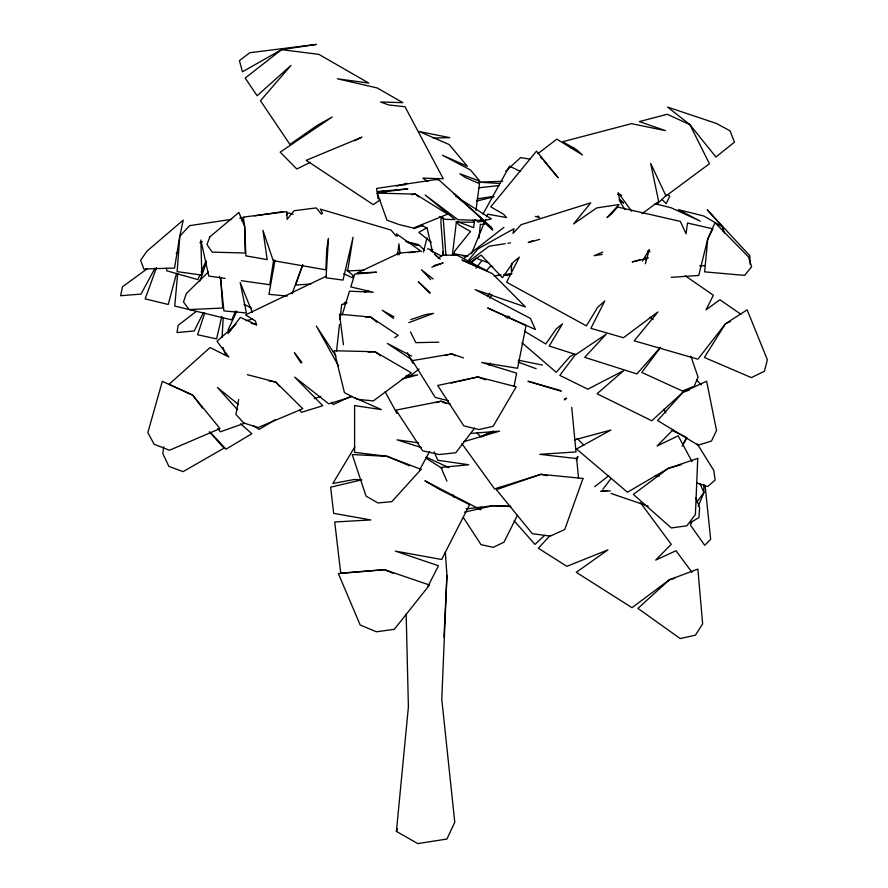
<?xml version="1.0" encoding="UTF-8"?>
<svg xmlns="http://www.w3.org/2000/svg" width="888" height="888" viewBox="0 0 888 888"><rect width="100%" height="100%" fill="white"/><g stroke="black" fill="none" stroke-linecap="round" stroke-linejoin="round"><path stroke-width="1.33" d="M442.746 255.633L442.768 251.493M445.332 551.992L446.942 575.402L441.78 699.289L454.767 822.244L446.942 839.038L417.771 843.6L396.414 831.368L408.402 706.859L406.16 614.063M511.366 271.24L511.677 263.292M397.635 254.812L398.912 243.845L400.044 253.457M443.967 637.184L446.942 575.402M441.192 217.371L440.903 222.844L443.523 255.478M222.1 337.307L223.177 317.982M480.863 509.834L481.03 507.126M177.678 273.582L174.747 306.06L231.746 319.88L235.675 311M478.976 238.106L480.353 224.42L484.337 224.231M336.552 351.16L339.494 324.431M340.037 319.469L341.68 304.429L345.732 303.818M452.381 254.978L456.343 222.233L474.592 222.167L472.738 220.246M163.692 446.775L162.804 453.513L168.864 466.389L183.083 471.639L224.031 448.129L209.279 431.768M474.725 219.636L473.659 227.639L456.576 221.345M475.957 210.29L479.487 183.605L465.534 177.622L459.862 173.759L479.82 181.119L470.496 169.985L442.479 155.267L467.421 166.311L449.184 144.544L419.192 131.524L449.805 137.651L433.355 138.084M273.737 259.574L269.774 284.726L241.314 280.697M453.846 255.344L454.534 251.315L470.54 231.502L459.163 225.041L456.121 221.734M274.98 260.406L268.964 294.328L287.19 296.059M238.683 399.511L235.897 414.452L243.756 422.988L258.086 427.561L302.775 408.724L275.813 382.051L247.375 374.703M514.008 386.424L516.627 373.149L481.651 362.448L517.593 368.276L526.018 325.63L487.701 307.97L535.375 329.504L530.436 318.415L475.213 289.632L525.529 306.993L492.352 273.604L461.96 260.029L486.546 270.574L457.364 255.333L442.712 255.089L439.46 257.365M221.856 316.295L216.583 338.894L197.591 334.743L204.739 312.998M423.432 251.97L427.028 237.862M176.557 273.304L168.232 304.484L145.166 298.89L156.488 267.632M645.365 263.736L649.339 249.384L642.39 261.183M342.124 315.04L349.495 291.197L373.215 292.196L350.804 286.946L354.778 274.081L376.501 272.216L357.176 272.96L399.5 253.047L419.425 251.337L417.404 251.681M199.9 281.03L206.504 262.071M302.841 264.757L295.604 285.059L310.667 284.027M292.052 293.839L302.475 265.246M485.692 219.325L471.45 253.746M486.724 216.761L487.756 214.208L506.582 217.56L503.552 214.219L490.731 206.826L536.541 151.115L558.13 177.744L543.989 161.05M691.996 521.367L690.453 525.13L704.728 545.332L710.666 539.338L705.105 485.459M698.212 506.36L703.907 492.596L703.829 484.337M200.066 274.614L197.88 279.642L166.844 270.818L166.489 268.132M201.165 272.094L206.083 260.772M576.334 460.328L577.977 456.632L576.123 458.286M489.166 365.445L490.22 363.092M236.763 311.3L228.038 330.136L230.691 330.669M396.414 831.368L397.535 828.97M203.408 312.609L194.228 330.947L177.012 332.567L178.144 325.319L196.148 311.499M517.504 515.184L503.973 542.18L493.184 547.363L481.007 544.61L463.403 517.593M427.761 586.724L438.45 565.756L395.315 551.093L441.647 559.496L469.619 504.65L440.026 489.665L424.908 480.797L479.653 509.201M155.023 268.187L141.003 294.106L120.635 295.726L122.511 286.78L147.43 268.576M419.547 469.963L429.603 451.515M683.283 443.933L686.835 437.495M483.028 214.03L509.512 166.189L520.59 171.484M682.106 446.076L686.768 438.084M489.943 298.135L491.974 294.727M354.834 446.831L332.822 483.516L354.079 479.509L360.484 479.786M286.391 215.029L287.801 212.831L293.162 214.241M696.614 502.364L703.907 492.596L700.166 483.993M575.613 354.345L559.829 375.391L587.812 389.188L623.642 370.662L597.047 393.75L651.77 420.757L683.072 392.141L706.615 381.207L716.538 430.469L711.488 441.025L698.201 445.199L657.608 420.557L683.072 392.141L689.432 390.032M660.517 347.486L641.758 372.416L682.361 390.998L694.238 386.28L698.057 377.089L690.864 356.166M602.885 489.277L611.188 478.321M227.939 333.699L240.359 317.371L256.676 324.875L255.389 320.968L245.554 314.885L326.285 276.212M474.669 428.06L455.799 452.725L439.316 454.545L422.688 450.815L396.015 410.101L441.07 401.21L450.283 404.173M476.024 268.22L481.807 260.661M487.445 296.237L489.899 293.073M467.332 261.793L477.844 248.962L513.952 228.727L513.02 233.378L521.134 224.697L590.753 202.841L573.57 223.92L596.647 207.936L619.058 204.551L607.037 217.593L611.688 213.842L617.537 207.026L680.319 221.389L686.069 233.788L687.501 223.032L712.909 228.838L707.725 239.005L698.723 275.458L671.25 277.334M486.402 270.896L489.921 266.655L492.651 266.256M660.35 347.363L636.885 373.926L584.704 357.342L606.293 334.088L575.901 354.534L549.217 346.054L562.537 323.787L556.254 328.949L545.765 343.978L524.564 331.257M550.172 535.453L538.339 548.24L566.844 566.333L607.969 549.85L576.257 572.305L632.001 607.692L669.508 579.686L697.879 569.086L702.63 623.853L695.448 635.153L680.197 638.572L637.939 608.402L669.508 579.686L674.68 578.299M471.206 263.114L474.969 259.141M404.728 185.115L406.604 183.172L402.997 184.937M673.326 429.492L657.087 445.998L678.199 435.819L692.052 461.66M241.636 220.79L243.423 219.036M208.314 272.017L186.269 293.639L183.483 301.998L189.133 309.579L222.71 308.036L220.624 277.478M656.765 204.484L666.433 195.049M544.655 535.342L534.965 544.411L514.096 520.779M505.683 171.306L520.59 157.587L529.992 159.141M235.964 324.298L216.994 341.325L228.838 356.998L210.068 347.53L169.053 384.315L192.685 395.127L220.024 428.604L169.442 450.26L154.101 444.222L147.841 432.567L162.326 381.352L192.685 395.127L202.431 408.069M507.337 318.17L509.401 316.394M564.546 399.966L566.611 398.19L564.291 399.001M503.885 227.384L463.936 258.452M594.705 486.657L608.713 475.746M537.806 153.746L556.843 139.127L582.484 155.012L576.712 149.794L562.737 141.725L631.512 123.654L665.523 130.669L639.371 121.589L667.199 114.275L689.909 124.642L715.917 157.01L734.476 142.136L730.047 130.836L716.383 123.443L667.576 107.071L689.909 124.642L709.434 163.747L666 195.971L650.638 163.325L658.663 201.41L642.013 213.764M419.092 369.008L408.724 376.989L406.549 375.358M468.353 261.76L489.11 246.187L505.216 243.678M380.075 199.922L373.282 204.662L306.205 160.34L361.904 137.152L354.534 140.748M468.853 263.547L481.13 255.089L502.43 277.789L513.22 262.238L519.336 257.109L506.593 282.218L586.402 325.874L597.635 307.37L604.795 300.965L590.909 328.338L623.465 337.729L657.886 311.999L634.21 340.826L697.89 359.185L725.463 323.754L747.141 309.834L767.365 359.773L764.402 371.262L751.37 377.6L704.395 357.476L725.463 323.754L730.502 321.478M394.749 337.651L398.213 335.375L370.74 317.083L339.527 314.186L343.434 344.744M574.025 354.179L569.696 356.898L556.254 372.305L521.955 342.768M690.254 522.788L698.978 517.504L699.622 507.614L695.693 497.602M275.702 419.502L259.152 429.381L253.324 425.763M426.895 227.772L418.825 232.379L431.313 242.357M346.609 301.842L344.2 303.108L346.942 302.73M364.657 292.341L368.265 290.443M310.289 162.371L296.781 168.975L280.175 152.148L332.201 117.027L317.06 125.508L289.932 144.433L260.484 100.744L290.931 65.468L257.109 95.749L245.188 78.066L281.574 49.639L316.461 44.4L249.861 52.703L239.416 60.584L242.446 71.784L281.574 49.639L318.836 54.357L368.831 83.106L337.407 78.777L377.256 87.968L402.819 102.664L380.619 101.987L388.633 104.951L404.984 106.738L443.267 178.766L422.899 178.144L427.838 181.585M350.505 396.448L333.178 404.606L331.701 402.253M176.157 253.247L178.643 252.137M199.867 242.779L202.353 241.68M490.964 432.456L480.93 436.885L477.067 433.133M532.822 240.615L528.238 242.568L539.704 239.36M481.973 435.953L493.34 431.113M602.774 252.114L594.072 255.711L602.297 254.39M431.857 267.177L443.101 262.937L433.866 265.556M408.869 322.622L433.522 313.353L425.907 314.519L410.711 319.591M414.063 228.582L422.921 225.363M244.611 423.232L220.302 431.801L217.871 428.56M314.374 398.656L320.812 396.392M352.481 396.503L328.804 403.851L294.672 377.1L322.788 405.716L301.487 412.332L299.722 410.245M648.14 258.064L632.223 261.949L640.037 259.74M463.703 441.68L499.556 431.157L470.573 433.433M505.372 316.949L507.903 316.228M643.944 258.641L647.863 257.531M681.54 464.613L668.409 468.298L627.472 492.218L576.501 448.984L610.955 430.014L574.425 439.915M435.875 402.641L441.07 401.21L445.976 403.552M402.086 379.01L417.737 374.903L405.572 376.357M571.106 148.118L573.737 147.452M396.803 186.114L403.485 184.427M476.445 201.11L493.839 196.847M445.11 355.5L451.826 353.879L463.458 357.908M361.771 479.842L330.614 487.19L333.688 513.342L370.862 519.957L334.709 521.978L340.726 573.137L384.604 569.674L429.503 585.037L394.305 629.315L376.423 631.779L360.195 625.03L338.361 573.581L384.604 569.674L393.362 573.437M451.137 383.105L456.488 381.873M459.163 381.252L477.888 376.923L516.217 386.802L493.106 426.307L478.898 429.57L463.725 425.807L437.706 385.47L477.888 376.923L485.459 379.809M246.076 320.657L252.758 319.136M464.524 512.165L492.884 505.705L510.789 506.26M510.833 274.137L505.616 275.18L510.733 274.37M477.256 198.934L493.684 196.304M507.892 243.268L510.578 242.846M231.657 219.325L189.61 225.663L179.787 236.197L174.525 268.076L143.823 268.997L140.615 260.251L147.075 251.049L183.217 220.113L179.787 236.197L177.145 271.617L201.82 275.102L200.866 240.026L208.791 276.09L225.053 278.399M239.793 218.093L243.856 217.482M254.601 215.862L283.028 211.577M411.455 194.627L415.462 194.117L447.674 214.152L413.353 228.061L399.145 224.586L387.002 220.18L377.245 193.107L415.462 194.117L418.57 196.814M494.316 275.846L501.11 274.991M503.829 274.647L511.976 273.615M607.559 490.476L600.788 491.319L610.289 490.931M466.1 508.957L492.884 505.705L510.511 506.549M479.243 187.734L499.223 185.525M408.758 252.658L415.129 251.992M414.585 244.91L418.714 244.611L405.727 241.469M498.235 487.601L503.563 487.223M699.6 265.945L704.983 265.567M368.076 352.092L375.002 351.715L411.311 372.805L373.326 400.91L357.409 399.323L344.455 392.663L334.177 350.76L375.002 351.715L380.441 355.788M364.091 270.119L347.619 270.94L353.058 237.274L343.012 280.097L326.04 277.811L328.471 238.472L326.762 248.995L325.852 269.841L273.204 260.65L262.937 230.314L267.188 259.596L245.876 255.877L244.655 226.418L243.301 217.105L286.735 211.644L287.146 219.38L294.061 210.722L316.272 207.925L321.367 214.141L322.577 213.109L320.268 209.113L391.097 230.081L395.771 235.786L397.291 236.13L396.425 233.844L421.589 251.582M502.73 181.296L478.277 182.107L500.221 183.505M438.805 342.18L415.862 342.657L410.467 331.934M365.212 316.949L370.74 317.083L376.901 322.189M462.482 255.744L467.876 256.255L453.024 253.546M418.514 442.812L397.08 439.871L421.301 447.541M655.244 475.435L659.296 476.079M269.086 380.908L275.813 382.051L279.354 386.225M427.383 248.873L432.778 249.861M518.437 360.206L542.402 365.046M647.352 251.082L650.06 251.637M547.385 475.657L540.825 474.314L494.627 488.966L461.849 443.567M617.615 194.294L621.644 195.305M655.133 203.752L671.217 207.814L700.232 221.112L678.41 209.624L703.895 216.05L722.51 226.873L724.63 233.378M407.77 242.591L419.758 245.643L424.597 250.449M448.396 400.777L435.22 397.402L412.354 360.65L451.826 353.879L455.544 355.755M251.226 323.343L256.443 324.719M561.227 391.275L527.938 381.241L560.805 390.587M535.32 216.417L539.294 217.604L537.962 215.917M697.224 483.116L707.647 486.535L715.14 480.053L713.763 470.429L697.28 443.911M611.022 493.451L648.173 506.16M518.081 362.06L536.141 368.698M475.913 258.142L488.811 262.904M382.24 190.698L386.069 192.197M409.579 465.778L387.157 456.343L354.601 452.347L354.601 405.583L381.363 409.612L354.601 397.691M420.857 225.252L427.084 227.95L432.611 252.092M343.689 273.726L352.425 277.733L352.969 275.302L346.675 270.185M426.185 457.165L448.851 467.61M243.978 304.462L251.393 307.914M672.105 430.425L685.603 436.907M430.314 250.405L441.325 255.888M439.593 216.472L443.201 218.304L445.954 255.233M411.521 356.088L387.346 343.423L412.088 359.884M394.006 316.883L382.273 310.301L393.484 318.437M455.711 196.27L491.341 218.892L478.221 222.155L475.158 219.392M425.729 457.975L442.091 468.365M619.169 200.033L623.698 203.097L619.469 199.167M685.303 275.846L713.375 295.238L706.027 309.845L719.913 299.767L740.881 314.252M397.091 253.158L399.323 254.778M649.894 317.138L653.135 319.591M433.133 278.987L421.4 269.719L430.691 279.598M238.506 404.573L217.46 387.501L237.518 409.745M441.403 216.594L444.522 219.292L455.022 219.625L425.152 194.994L457.986 219.725L483.949 220.546L439.105 180.053L435.83 179.587L376.523 188.445L376.989 191.619L407.892 188.855L377.145 192.663L378.066 198.868M440.237 259.118L434.299 253.901L439.027 258.419M480.519 219.358L492.696 230.125L491.564 227.472L453.779 193.429L463.958 202.497M240.67 423.831L251.859 433.744L226.029 449.173L210.278 432.312M429.781 293.073L418.315 281.774L430.203 292.862M662.293 199.745L666.178 203.63L669.674 196.359L668.109 194.439M577.145 438.439L583.938 445.232M696.481 379.886L701.22 384.826M540.459 156.876L542.224 158.963M301.876 362.393L294.372 352.669L300.988 363.026M640.348 502.564L671.25 544.333L655.677 560.095L675.99 550.738L691.985 572.338M631.701 211.311L618.215 192.674L619.968 201.421L624.841 209.468M335.953 356.066L316.35 326.063L338.55 366.034M385.148 391.708L396.936 413.408M663.947 409.246L665.878 412.865M407.337 352.691L412.887 363.292M434.165 451.859L437.828 460.273L468.753 464.757L440.948 467.421L446.919 481.118M452.891 494.827L453.968 497.313M252.303 312.332L240.182 282.517L246.431 312.987L223.887 310.9L220.779 279.998L219.347 276.357M223.01 347.486L225.563 355.1M645.465 257.509L646.098 260.173M571.717 407.315L576.012 451.925L539.782 454.334L576.656 458.574L578.543 478.177M722.81 231.013L722.51 226.873L707.248 209.823L749.772 255.655L750.271 264.502M697.746 458.397L695.404 514.485L686.868 525.796L671.306 527.96L633.366 494.405L668.409 468.298L697.746 458.397M707.725 239.005L704.639 271.872L744.655 275.38L751.614 266.755L748.517 256.965L714.962 222.666L707.725 239.005M583.005 478.454L564.757 529.503L550.216 536.13L532.323 533.677L496.337 489.632L540.825 474.314L583.005 478.454M209.812 236.907L206.971 244.544L212.154 252.103L245.21 253.025L244.655 226.418L238.928 212.432L209.812 236.907M421.09 469.352L391.83 501.653L377.911 502.952L366.056 496.103L352.214 454.523L387.157 456.343L421.09 469.352"/></g></svg>
